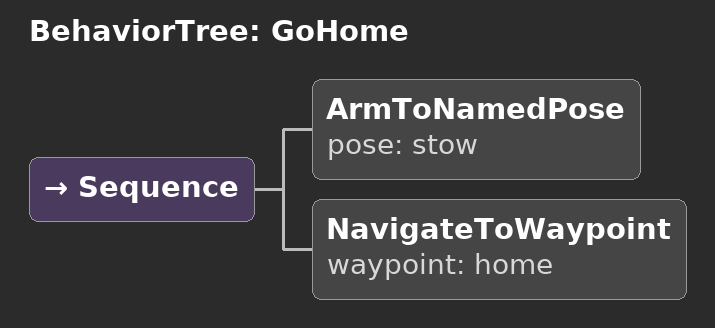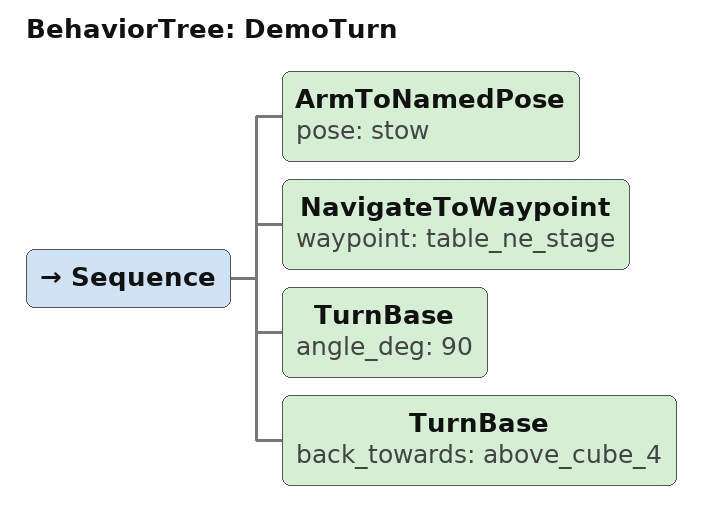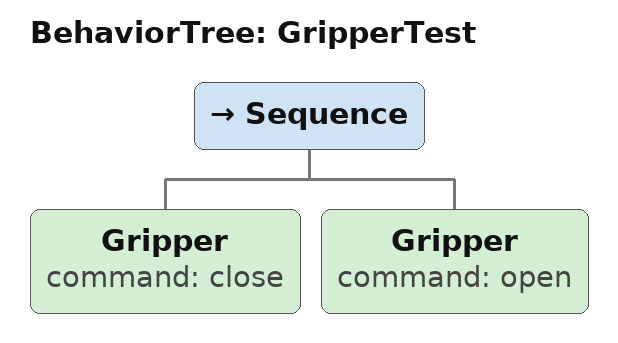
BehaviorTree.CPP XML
<?xml version="1.0" encoding="UTF-8"?>
<root BTCPP_format="4">
  <!-- Park the arm and drive home. -->
  <BehaviorTree ID="GoHome">
    <Sequence>
      <ArmToNamedPose pose="stow"/>
      <NavigateToWaypoint waypoint="home"/>
    </Sequence>
  </BehaviorTree>

  <!-- Drive to the north-east table's staging spot, then turn the arm side
       (the back) towards cube_4, then back again. -->
  <BehaviorTree ID="DemoTurn">
    <Sequence>
      <ArmToNamedPose pose="stow"/>
      <NavigateToWaypoint waypoint="table_ne_stage"/>
      <TurnBase angle_deg="90"/>
      <TurnBase back_towards="above_cube_4"/>
    </Sequence>
  </BehaviorTree>

  <!-- Open and close the gripper. -->
  <BehaviorTree ID="GripperTest">
    <Sequence>
      <Gripper command="close"/>
      <Gripper command="open"/>
    </Sequence>
  </BehaviorTree>
</root>
